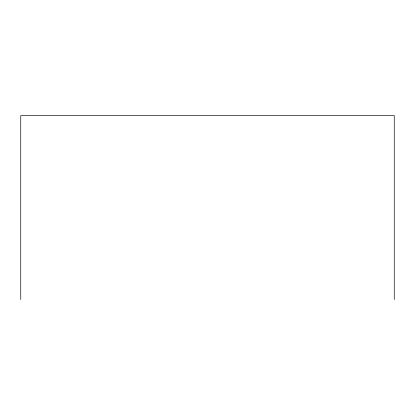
<?xml version="1.0" encoding="UTF-8"?>
<svg xmlns="http://www.w3.org/2000/svg" width="415" height="415" viewBox="0 0 415 415"><rect width="100%" height="100%" fill="white"/><g stroke="black" fill="none" stroke-linecap="round" stroke-linejoin="round"><path stroke-width="0.62" d="M394.25 299.485L394.25 115.515L20.75 115.515L20.75 299.485"/></g></svg>
